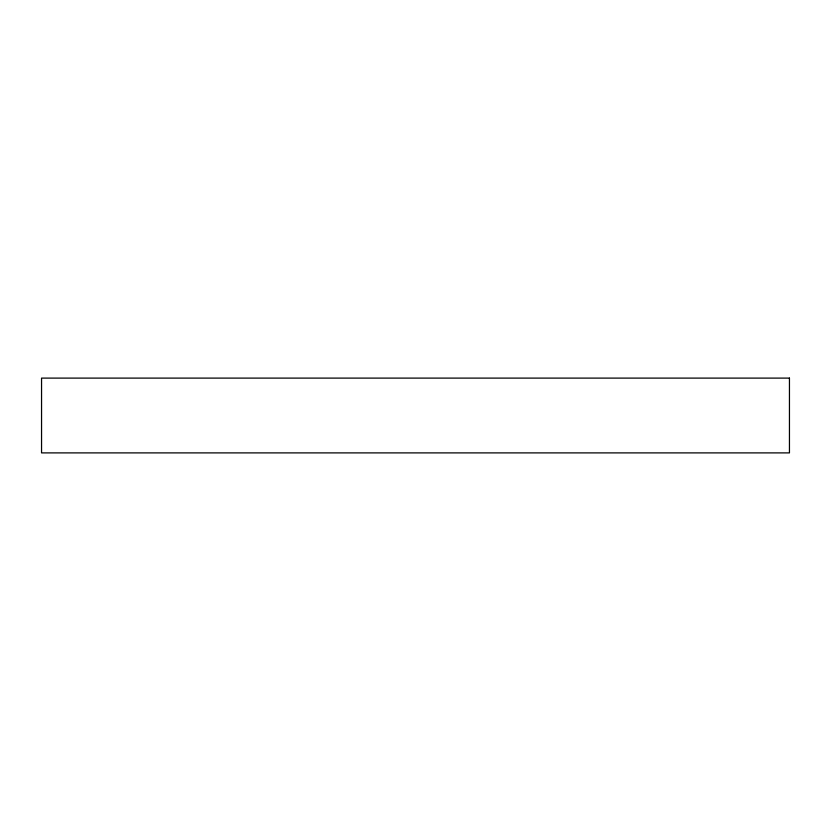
<?xml version="1.0" encoding="UTF-8"?>
<svg xmlns="http://www.w3.org/2000/svg" width="831" height="831" viewBox="0 0 831 831"><rect width="100%" height="100%" fill="white"/><g stroke="black" fill="none" stroke-linecap="round" stroke-linejoin="round"><path stroke-width="1.25" d="M789.45 378.105L41.55 378.105L41.55 452.895L789.45 452.895L789.45 378.105"/></g></svg>
